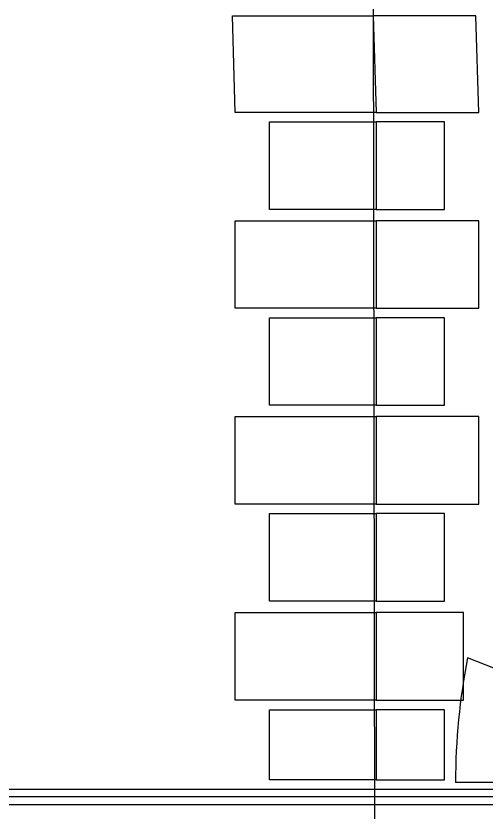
# Model space of a CAD drawing. Extents: x -43 to 90, y 6 to 81.
# Drawn here: x 81.143 to 82.379, y 65.222 to 67.315 of the extents above; entities that cross this region are included whole.
import ezdxf

# ---------------------------------------------------------------- set-up
doc = ezdxf.new("R2010")
doc.units = 0
doc.header["$LTSCALE"] = 0.1
doc.header["$MEASUREMENT"] = 0
doc.layers.add('visto', color=9, linetype='CONTINUOUS')

msp = doc.modelspace()

# ---------------------------------------------------------------- linework, layer by layer
at = {"layer": 'visto'}
for p, q in [((82.0821, 67.6204), (82.0896, 61.6079)), ((82.6072, 65.5171), (82.3302, 65.6277)), ((82.5709, 65.3001), (82.2986, 65.3001)), ((79.8255, 65.2821), (82.57, 65.2822)), ((79.7977, 65.2631), (81.2276, 65.2631)), ((79.7977, 65.2631), (82.5903, 65.2631)), ((79.8187, 65.2421), (81.2126, 65.2421)), ((79.8187, 65.2421), (82.5745, 65.2421))]:
    msp.add_line(p, q, dxfattribs=at)
for points in [[(82.0896, 67.0615), (81.7196, 67.0615), (81.7121, 67.3154), (82.0821, 67.3154)], [(82.0896, 67.0615), (82.3596, 67.0615), (82.3521, 67.3154), (82.0821, 67.3154)], [(82.0896, 66.8065), (81.8096, 66.8065), (81.8096, 67.0365), (82.0896, 67.0365)], [(82.0896, 66.8065), (82.2696, 66.8065), (82.2696, 67.0365), (82.0896, 67.0365)], [(82.0896, 66.5467), (81.7196, 66.5467), (81.7196, 66.7767), (82.0896, 66.7767)], [(82.0896, 66.5467), (82.3596, 66.5467), (82.3596, 66.7767), (82.0896, 66.7767)], [(82.0896, 66.2917), (81.8096, 66.2917), (81.8096, 66.5217), (82.0896, 66.5217)], [(82.0896, 66.2917), (82.2696, 66.2917), (82.2696, 66.5217), (82.0896, 66.5217)], [(82.0896, 66.0318), (81.7196, 66.0318), (81.7196, 66.2618), (82.0896, 66.2618)], [(82.0896, 66.0318), (82.3596, 66.0318), (82.3596, 66.2618), (82.0896, 66.2618)], [(82.0896, 65.7768), (81.8096, 65.7768), (81.8096, 66.0068), (82.0896, 66.0068)], [(82.0896, 65.7768), (82.2696, 65.7768), (82.2696, 66.0068), (82.0896, 66.0068)], [(82.0896, 65.5162), (81.7196, 65.5162), (81.7196, 65.7469), (82.0896, 65.7469)], [(82.0896, 65.5162), (82.3196, 65.5162), (82.3196, 65.7469), (82.0896, 65.7469)], [(82.0896, 65.3071), (81.8096, 65.3071), (81.8096, 65.4912), (82.0896, 65.4912)], [(82.0896, 65.3071), (82.2696, 65.3071), (82.2696, 65.4912), (82.0896, 65.4912)]]:
    msp.add_lwpolyline(points, close=True, dxfattribs=at)
msp.add_ellipse((83.1764, 65.3001), major_axis=(0, 1.2316), ratio=0.71277, start_param=1.301587, end_param=1.570796, dxfattribs=at)

doc.saveas('drawing.dxf')
